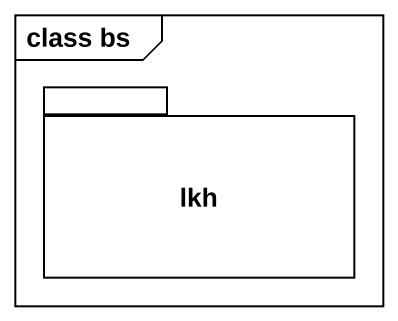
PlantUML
@startuml
mainframe class bs
package lkh {
}
@enduml
